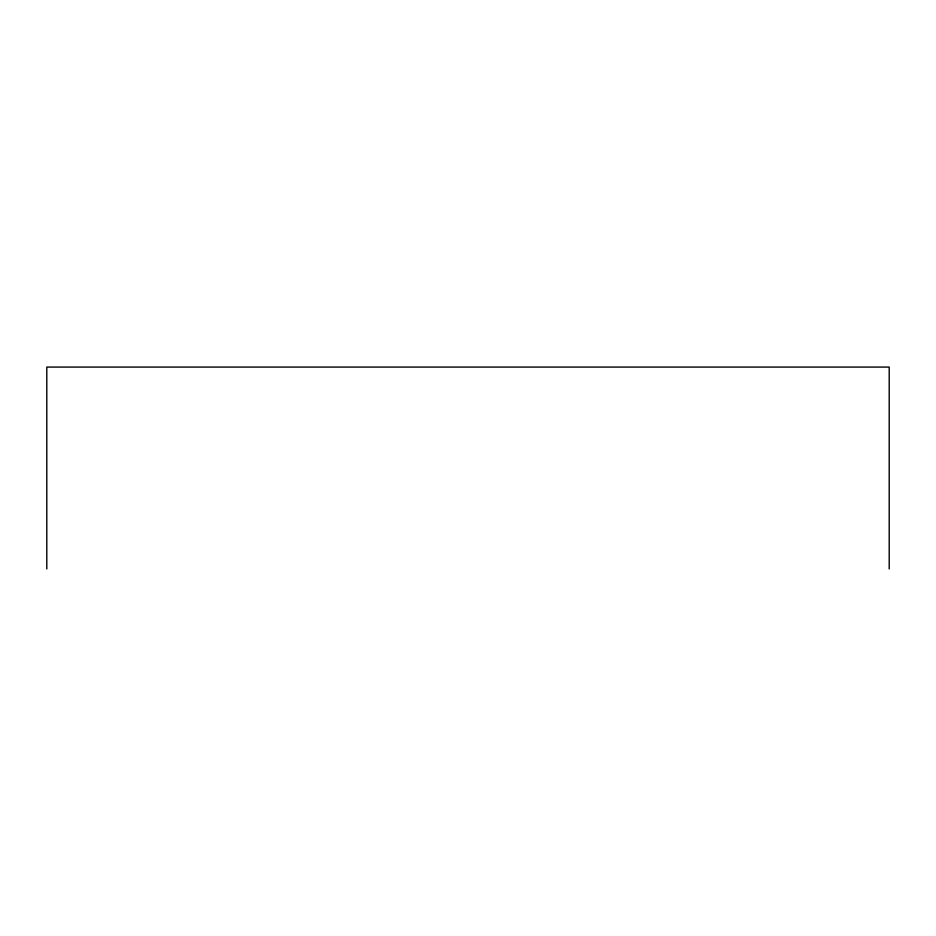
<?xml version="1.0" encoding="UTF-8"?>
<svg xmlns="http://www.w3.org/2000/svg" width="936" height="936" viewBox="0 0 936 936"><rect width="100%" height="100%" fill="white"/><g stroke="black" fill="none" stroke-linecap="round" stroke-linejoin="round"><path stroke-width="1.4" d="M889.2 568.924L889.2 367.076L46.8 367.076L46.8 568.924"/></g></svg>
